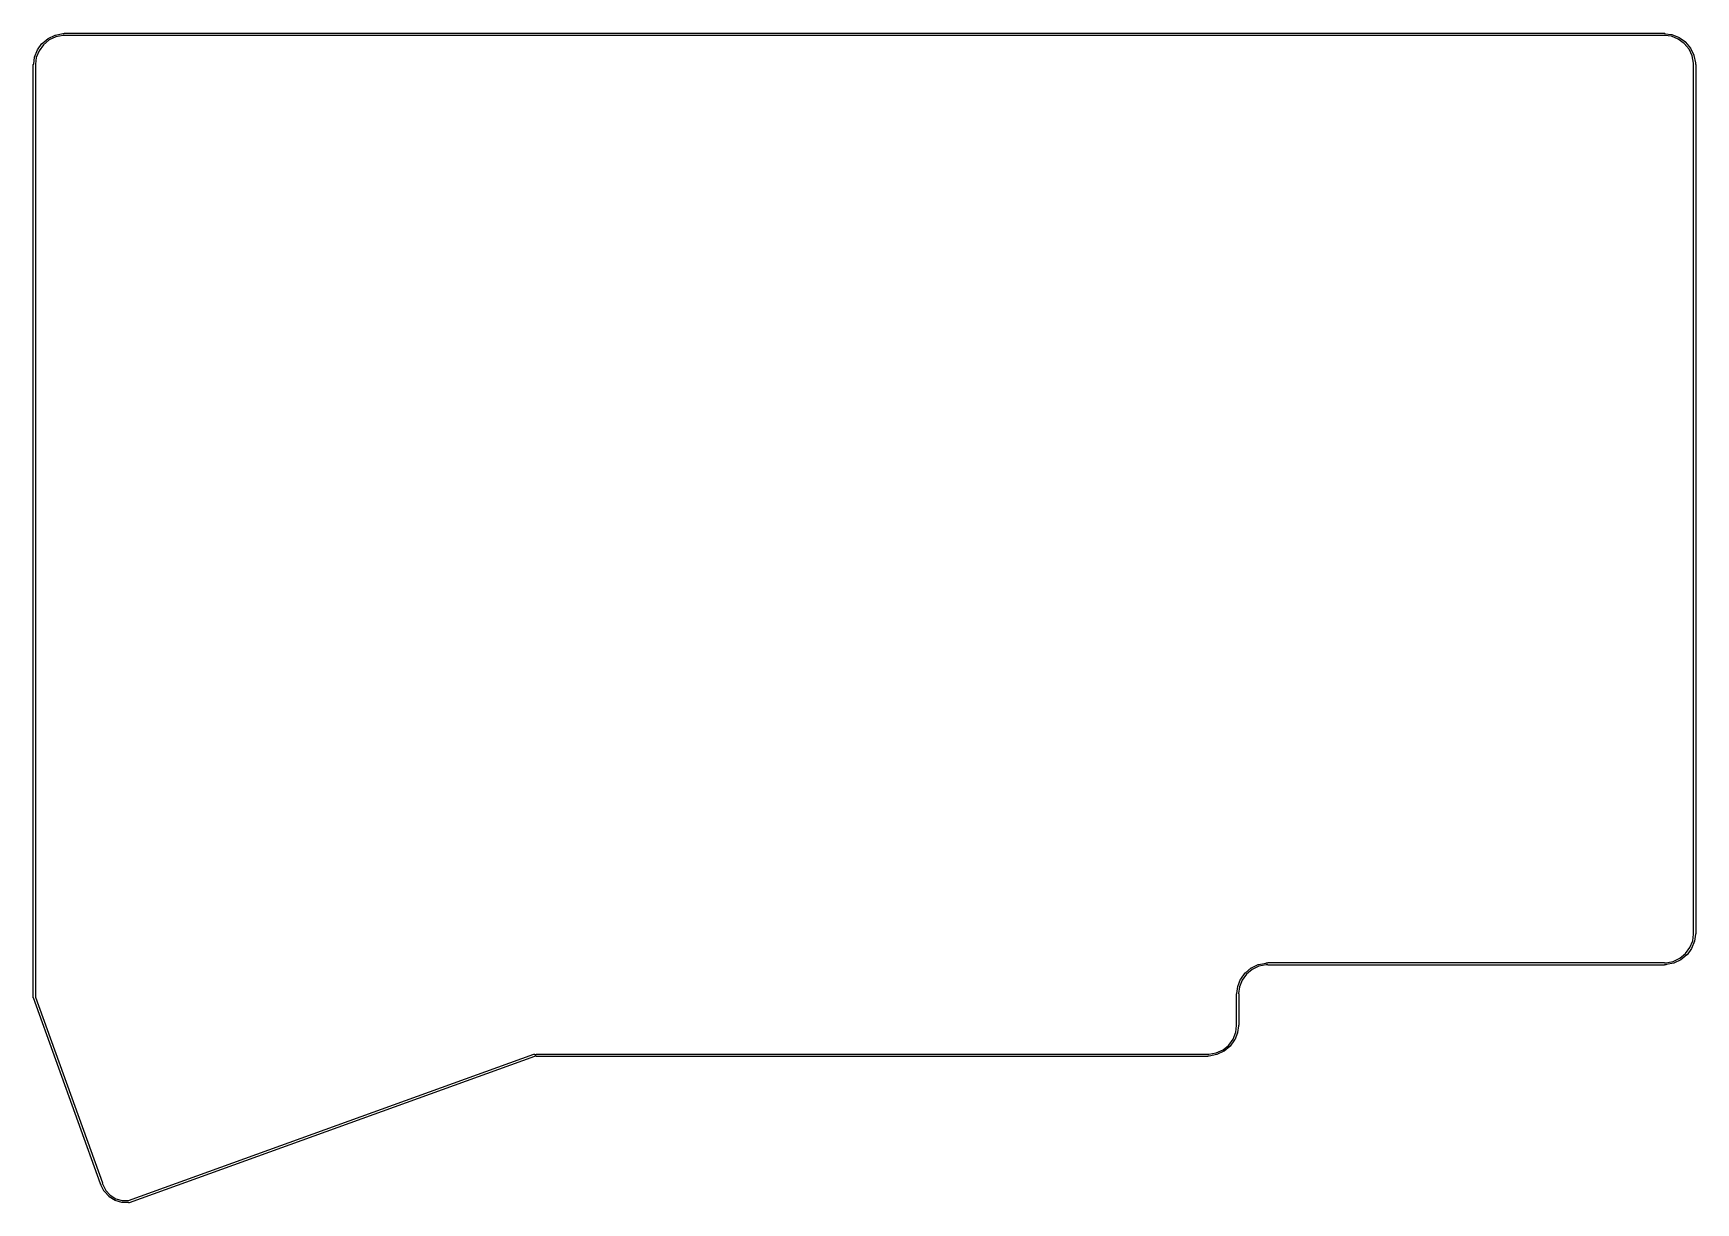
# Model space of a CAD drawing. Extents: x 81 to 220, y -156 to -58.
import ezdxf

# ---------------------------------------------------------------- set-up
doc = ezdxf.new("R2010")
doc.units = 0
doc.header["$MEASUREMENT"] = 0
doc.layers.add('BLACK', color=7, linetype='CONTINUOUS')

msp = doc.modelspace()

# ---------------------------------------------------------------- linework, layer by layer
at = {"layer": 'BLACK', "linetype": 'CONTINUOUS'}
for p, q in [((81.5335, -59.6923), (81.9077, -59.1772)), ((82.0235, -59.273), (81.6604, -59.7728)), ((81.9077, -59.1772), (81.9077, -59.1772)), ((81.9077, -59.1772), (81.9078, -59.1772)), ((81.9078, -59.1772), (81.9137, -59.1699)), ((81.9137, -59.1699), (81.9174, -59.1669)), ((81.9174, -59.1669), (81.9206, -59.1635)), ((81.9206, -59.1635), (82.4112, -58.7576)), ((82.4995, -58.8792), (82.0235, -59.273)), ((82.4112, -58.7576), (82.4188, -58.7521)), ((82.4112, -58.7576), (82.4112, -58.7576)), ((82.4112, -58.7576), (82.4112, -58.7576)), ((82.4188, -58.7521), (82.4231, -58.7501)), ((82.4231, -58.7501), (82.4271, -58.7475)), ((82.4271, -58.7475), (83.0032, -58.4765)), ((83.0585, -58.6162), (82.4995, -58.8792)), ((83.0032, -58.4765), (83.0119, -58.473)), ((83.0119, -58.473), (83.0166, -58.4721)), ((83.0166, -58.4721), (83.021, -58.4706)), ((83.021, -58.4706), (83.6465, -58.3513)), ((83.6688, -58.4998), (83.0585, -58.6162)), ((83.6465, -58.3513), (83.6558, -58.3502)), ((83.6558, -58.3502), (83.657, -58.3502)), ((83.657, -58.3502), (83.6582, -58.35)), ((83.6582, -58.35), (83.7506, -58.3471)), ((83.7542, -58.4971), (83.6688, -58.4998)), ((83.7506, -58.3471), (83.7547, -58.3422)), ((83.7547, -58.4978), (83.7542, -58.4971)), ((83.7547, -58.3422), (83.7853, -58.3246)), ((83.7853, -58.5154), (83.7547, -58.4978)), ((83.7853, -58.3246), (83.8113, -58.32)), ((83.8113, -58.52), (83.7853, -58.5154)), ((83.8113, -58.32), (217.179, -58.32)), ((217.179, -58.52), (83.8113, -58.52)), ((217.179, -58.32), (217.205, -58.3246)), ((217.205, -58.5154), (217.179, -58.52)), ((217.205, -58.3246), (217.235, -58.3422)), ((217.227, -58.5028), (217.205, -58.5154)), ((217.783, -58.573), (217.227, -58.5028)), ((217.235, -58.3422), (217.245, -58.3539)), ((217.245, -58.3539), (217.811, -58.4254)), ((218.357, -58.8004), (217.783, -58.573)), ((217.811, -58.4254), (217.82, -58.4272)), ((217.82, -58.4272), (217.825, -58.4289)), ((217.825, -58.4289), (217.829, -58.4301)), ((217.829, -58.4301), (218.421, -58.6644)), ((218.857, -59.1635), (218.357, -58.8004)), ((218.421, -58.6644), (218.421, -58.6644)), ((218.421, -58.6644), (218.421, -58.6645)), ((218.421, -58.6645), (218.43, -58.6685)), ((218.43, -58.6685), (218.434, -58.6712)), ((218.434, -58.6712), (218.438, -58.6735)), ((218.438, -58.6735), (218.953, -59.0477)), ((219.251, -59.6395), (218.857, -59.1635)), ((218.953, -59.0477), (218.953, -59.0477)), ((218.953, -59.0477), (218.953, -59.0478)), ((218.953, -59.0478), (218.96, -59.0537)), ((218.96, -59.0537), (218.963, -59.0574)), ((218.963, -59.0574), (218.967, -59.0606)), ((218.967, -59.0606), (219.372, -59.5512)), ((219.372, -59.5512), (219.372, -59.5512)), ((219.372, -59.5512), (219.372, -59.5512)), ((219.372, -59.5512), (219.378, -59.5588)), ((219.378, -59.5588), (219.38, -59.5631)), ((219.38, -59.5631), (219.382, -59.5671)), ((219.382, -59.5671), (219.654, -60.1432)), ((81.18, -60.9513), (81.1846, -60.9253)), ((81.18, -138.675), (81.18, -60.9513)), ((81.1846, -60.9253), (81.2022, -60.8947)), ((81.2022, -60.8947), (81.2139, -60.8849)), ((81.2139, -60.8849), (81.2854, -60.3189)), ((81.2854, -60.3189), (81.2872, -60.3097)), ((81.2872, -60.3097), (81.2889, -60.3053)), ((81.2889, -60.3053), (81.2901, -60.3007)), ((81.2901, -60.3007), (81.5244, -59.7087)), ((81.433, -60.3471), (81.3628, -60.9033)), ((81.3628, -60.9033), (81.3754, -60.9253)), ((81.3754, -60.9253), (81.38, -60.9513)), ((81.38, -60.9513), (81.38, -138.667)), ((81.6604, -59.7728), (81.433, -60.3471)), ((81.5244, -59.7087), (81.5244, -59.7087)), ((81.5244, -59.7087), (81.5245, -59.7087)), ((81.5245, -59.7087), (81.5285, -59.7002)), ((81.5285, -59.7002), (81.5312, -59.6964)), ((81.5312, -59.6964), (81.5335, -59.6923)), ((219.514, -60.1985), (219.251, -59.6395)), ((219.63, -60.8088), (219.514, -60.1985)), ((219.61, -60.9513), (219.615, -60.9253)), ((219.61, -133.359), (219.61, -60.9513)), ((219.615, -60.9253), (219.632, -60.8947)), ((219.633, -60.8942), (219.63, -60.8088)), ((219.632, -60.8947), (219.633, -60.8942)), ((219.654, -60.1432), (219.657, -60.1519)), ((219.657, -60.1519), (219.658, -60.1566)), ((219.658, -60.1566), (219.659, -60.161)), ((219.659, -60.161), (219.779, -60.7865)), ((219.779, -60.7865), (219.78, -60.7958)), ((219.78, -60.7958), (219.78, -60.797)), ((219.78, -60.797), (219.78, -60.7982)), ((219.78, -60.7982), (219.783, -60.8906)), ((219.783, -60.8906), (219.788, -60.8947)), ((219.788, -60.8947), (219.805, -60.9253)), ((219.805, -60.9253), (219.81, -60.9513)), ((219.81, -60.9513), (219.81, -133.359)), ((219.33, -134.537), (219.557, -133.963)), ((219.7, -134.009), (219.466, -134.601)), ((219.557, -133.963), (219.627, -133.407)), ((219.615, -133.385), (219.61, -133.359)), ((219.627, -133.407), (219.615, -133.385)), ((219.701, -134.005), (219.7, -134.009)), ((219.703, -134), (219.701, -134.005)), ((219.705, -133.991), (219.703, -134)), ((219.776, -133.425), (219.705, -133.991)), ((219.788, -133.415), (219.776, -133.425)), ((219.805, -133.385), (219.788, -133.415)), ((219.81, -133.359), (219.805, -133.385)), ((183.351, -135.941), (183.976, -135.821)), ((183.976, -135.821), (183.986, -135.82)), ((183.986, -135.82), (183.987, -135.82)), ((183.987, -135.82), (183.988, -135.82)), ((183.988, -135.82), (184.081, -135.817)), ((184.081, -135.817), (184.085, -135.812)), ((184.085, -135.812), (184.115, -135.795)), ((184.115, -135.795), (184.141, -135.79)), ((184.141, -135.79), (217.179, -135.79)), ((217.179, -135.79), (217.205, -135.795)), ((217.205, -135.795), (217.235, -135.812)), ((217.235, -135.812), (217.236, -135.813)), ((217.236, -135.813), (217.321, -135.81)), ((217.321, -135.81), (217.932, -135.694)), ((217.969, -135.839), (217.344, -135.959)), ((217.932, -135.694), (218.49, -135.431)), ((217.973, -135.838), (217.969, -135.839)), ((217.978, -135.837), (217.973, -135.838)), ((217.987, -135.834), (217.978, -135.837)), ((218.563, -135.562), (217.987, -135.834)), ((217.987, -135.834), (217.987, -135.834)), ((217.987, -135.834), (217.987, -135.834)), ((218.49, -135.431), (218.966, -135.037)), ((218.567, -135.56), (218.563, -135.562)), ((218.571, -135.558), (218.567, -135.56)), ((218.579, -135.552), (218.571, -135.558)), ((219.069, -135.147), (218.579, -135.552)), ((218.579, -135.552), (218.579, -135.552)), ((218.579, -135.552), (218.579, -135.552)), ((218.966, -135.037), (219.33, -134.537)), ((219.073, -135.143), (219.069, -135.147)), ((219.076, -135.14), (219.073, -135.143)), ((219.082, -135.133), (219.076, -135.14)), ((219.456, -134.618), (219.082, -135.133)), ((219.459, -134.614), (219.456, -134.618)), ((219.462, -134.61), (219.459, -134.614)), ((219.466, -134.601), (219.462, -134.61)), ((219.466, -134.601), (219.466, -134.601)), ((219.466, -134.601), (219.466, -134.601)), ((181.62, -137.771), (181.854, -137.179)), ((181.99, -137.243), (181.763, -137.817)), ((181.854, -137.179), (181.858, -137.17)), ((181.854, -137.179), (181.854, -137.179)), ((181.854, -137.179), (181.854, -137.179)), ((181.858, -137.17), (181.861, -137.166)), ((181.861, -137.166), (181.864, -137.162)), ((181.864, -137.162), (182.238, -136.647)), ((182.354, -136.743), (181.99, -137.243)), ((182.238, -136.647), (182.244, -136.64)), ((182.238, -136.647), (182.238, -136.647)), ((182.238, -136.647), (182.238, -136.647)), ((182.244, -136.64), (182.247, -136.637)), ((182.247, -136.637), (182.251, -136.633)), ((182.251, -136.633), (182.741, -136.228)), ((182.83, -136.349), (182.354, -136.743)), ((182.741, -136.228), (182.749, -136.222)), ((182.741, -136.228), (182.741, -136.228)), ((182.741, -136.228), (182.741, -136.228)), ((182.749, -136.222), (182.753, -136.22)), ((182.753, -136.22), (182.757, -136.218)), ((182.757, -136.218), (183.333, -135.946)), ((183.388, -136.086), (182.83, -136.349)), ((183.333, -135.946), (183.342, -135.943)), ((183.342, -135.943), (183.347, -135.942)), ((183.347, -135.942), (183.351, -135.941)), ((183.999, -135.97), (183.388, -136.086)), ((184.084, -135.967), (183.999, -135.97)), ((184.085, -135.968), (184.084, -135.967)), ((184.115, -135.985), (184.085, -135.968)), ((184.141, -135.99), (184.115, -135.985)), ((217.179, -135.99), (184.141, -135.99)), ((217.205, -135.985), (217.179, -135.99)), ((217.235, -135.968), (217.205, -135.985)), ((217.239, -135.963), (217.235, -135.968)), ((217.332, -135.96), (217.239, -135.963)), ((217.333, -135.96), (217.332, -135.96)), ((217.334, -135.96), (217.333, -135.96)), ((217.344, -135.959), (217.334, -135.96)), ((181.51, -138.421), (181.515, -138.395)), ((181.51, -140.979), (181.51, -138.421)), ((181.515, -138.395), (181.532, -138.365)), ((181.532, -138.365), (181.544, -138.355)), ((181.544, -138.355), (181.615, -137.789)), ((181.615, -137.789), (181.617, -137.78)), ((181.617, -137.78), (181.619, -137.775)), ((181.619, -137.775), (181.62, -137.771)), ((181.763, -137.817), (181.693, -138.373)), ((181.693, -138.373), (181.705, -138.395)), ((181.705, -138.395), (181.71, -138.421)), ((181.71, -138.421), (181.71, -140.979)), ((81.1785, -138.684), (81.18, -138.675)), ((81.18, -138.693), (81.1785, -138.684)), ((81.1815, -138.701), (81.18, -138.693)), ((81.18, -138.693), (81.18, -138.693)), ((81.183, -138.71), (81.1815, -138.701)), ((81.1846, -138.719), (81.183, -138.71)), ((81.183, -138.71), (81.183, -138.71)), ((81.1889, -138.726), (81.1846, -138.719)), ((86.7769, -154.22), (81.1889, -138.726)), ((81.38, -138.667), (86.965, -154.152)), ((181.457, -141.583), (181.527, -141.027)), ((181.515, -141.005), (181.51, -140.979)), ((181.527, -141.027), (181.515, -141.005)), ((181.676, -141.045), (181.605, -141.611)), ((181.688, -141.035), (181.676, -141.045)), ((181.705, -141.005), (181.688, -141.035)), ((181.71, -140.979), (181.705, -141.005)), ((180.39, -143.051), (180.866, -142.657)), ((180.969, -142.767), (180.479, -143.172)), ((180.866, -142.657), (181.23, -142.157)), ((180.973, -142.763), (180.969, -142.767)), ((180.976, -142.76), (180.973, -142.763)), ((180.982, -142.753), (180.976, -142.76)), ((181.356, -142.238), (180.982, -142.753)), ((181.23, -142.157), (181.457, -141.583)), ((181.359, -142.234), (181.356, -142.238)), ((181.362, -142.23), (181.359, -142.234)), ((181.366, -142.221), (181.362, -142.23)), ((181.6, -141.629), (181.366, -142.221)), ((181.366, -142.221), (181.366, -142.221)), ((181.366, -142.221), (181.366, -142.221)), ((181.601, -141.625), (181.6, -141.629)), ((181.603, -141.62), (181.601, -141.625)), ((181.605, -141.611), (181.603, -141.62)), ((89.1118, -155.611), (122.91, -143.413)), ((122.978, -143.601), (89.1797, -155.799)), ((122.91, -143.413), (122.936, -143.408)), ((122.936, -143.408), (122.971, -143.415)), ((122.971, -143.415), (123.001, -143.432)), ((123.001, -143.588), (122.978, -143.601)), ((123.001, -143.432), (123.004, -143.435)), ((123.004, -143.585), (123.001, -143.588)), ((123.004, -143.435), (123.122, -143.435)), ((123.122, -143.585), (123.004, -143.585)), ((123.122, -143.435), (123.125, -143.432)), ((123.125, -143.588), (123.122, -143.585)), ((123.125, -143.432), (123.155, -143.415)), ((123.155, -143.605), (123.125, -143.588)), ((123.155, -143.415), (123.181, -143.41)), ((123.181, -143.61), (123.155, -143.605)), ((123.181, -143.41), (179.079, -143.41)), ((179.079, -143.61), (123.181, -143.61)), ((179.079, -143.41), (179.105, -143.415)), ((179.105, -143.605), (179.079, -143.61)), ((179.105, -143.415), (179.135, -143.432)), ((179.135, -143.588), (179.105, -143.605)), ((179.135, -143.432), (179.136, -143.433)), ((179.139, -143.583), (179.135, -143.588)), ((179.136, -143.433), (179.221, -143.43)), ((179.232, -143.58), (179.139, -143.583)), ((179.221, -143.43), (179.832, -143.314)), ((179.233, -143.58), (179.232, -143.58)), ((179.234, -143.58), (179.233, -143.58)), ((179.244, -143.579), (179.234, -143.58)), ((179.869, -143.459), (179.244, -143.579)), ((179.832, -143.314), (180.39, -143.051)), ((179.873, -143.458), (179.869, -143.459)), ((179.878, -143.457), (179.873, -143.458)), ((179.887, -143.454), (179.878, -143.457)), ((180.463, -143.182), (179.887, -143.454)), ((179.887, -143.454), (179.887, -143.454)), ((179.887, -143.454), (179.887, -143.454)), ((180.467, -143.18), (180.463, -143.182)), ((180.471, -143.178), (180.467, -143.18)), ((180.479, -143.172), (180.471, -143.178)), ((180.479, -143.172), (180.479, -143.172)), ((180.479, -143.172), (180.479, -143.172)), ((86.79, -154.243), (86.7769, -154.22)), ((86.8166, -154.266), (86.79, -154.243)), ((86.841, -154.344), (86.8166, -154.266)), ((86.8414, -154.345), (86.841, -154.344)), ((86.8416, -154.346), (86.8414, -154.345)), ((86.8459, -154.356), (86.8416, -154.346)), ((87.1048, -154.862), (86.8459, -154.356)), ((86.9633, -154.213), (86.9595, -154.22)), ((86.9595, -154.22), (86.9823, -154.293)), ((86.9695, -154.178), (86.9633, -154.213)), ((86.965, -154.152), (86.9695, -154.178)), ((86.9823, -154.293), (87.2337, -154.784)), ((87.1075, -154.865), (87.1048, -154.862)), ((87.1096, -154.87), (87.1075, -154.865)), ((87.1165, -154.878), (87.1096, -154.87)), ((87.5019, -155.296), (87.1165, -154.878)), ((87.2337, -154.784), (87.6051, -155.186)), ((87.6051, -155.186), (88.0711, -155.474)), ((87.5055, -155.299), (87.5019, -155.296)), ((87.5087, -155.302), (87.5055, -155.299)), ((87.5176, -155.309), (87.5087, -155.302)), ((88.001, -155.607), (87.5176, -155.309)), ((88.0054, -155.609), (88.001, -155.607)), ((88.0093, -155.612), (88.0054, -155.609)), ((88.0196, -155.615), (88.0093, -155.612)), ((88.5655, -155.773), (88.0196, -155.615)), ((88.0711, -155.474), (88.5972, -155.626)), ((88.5702, -155.773), (88.5655, -155.773)), ((88.5747, -155.775), (88.5702, -155.773)), ((88.5857, -155.776), (88.5747, -155.775)), ((89.0892, -155.78), (88.5857, -155.776)), ((88.5972, -155.626), (89.0839, -155.63)), ((89.0839, -155.63), (89.0889, -155.624)), ((89.0889, -155.624), (89.1118, -155.611)), ((89.119, -155.797), (89.0892, -155.78)), ((89.1537, -155.804), (89.119, -155.797)), ((89.1797, -155.799), (89.1537, -155.804))]:
    msp.add_line(p, q, dxfattribs=at)

doc.saveas('drawing.dxf')
